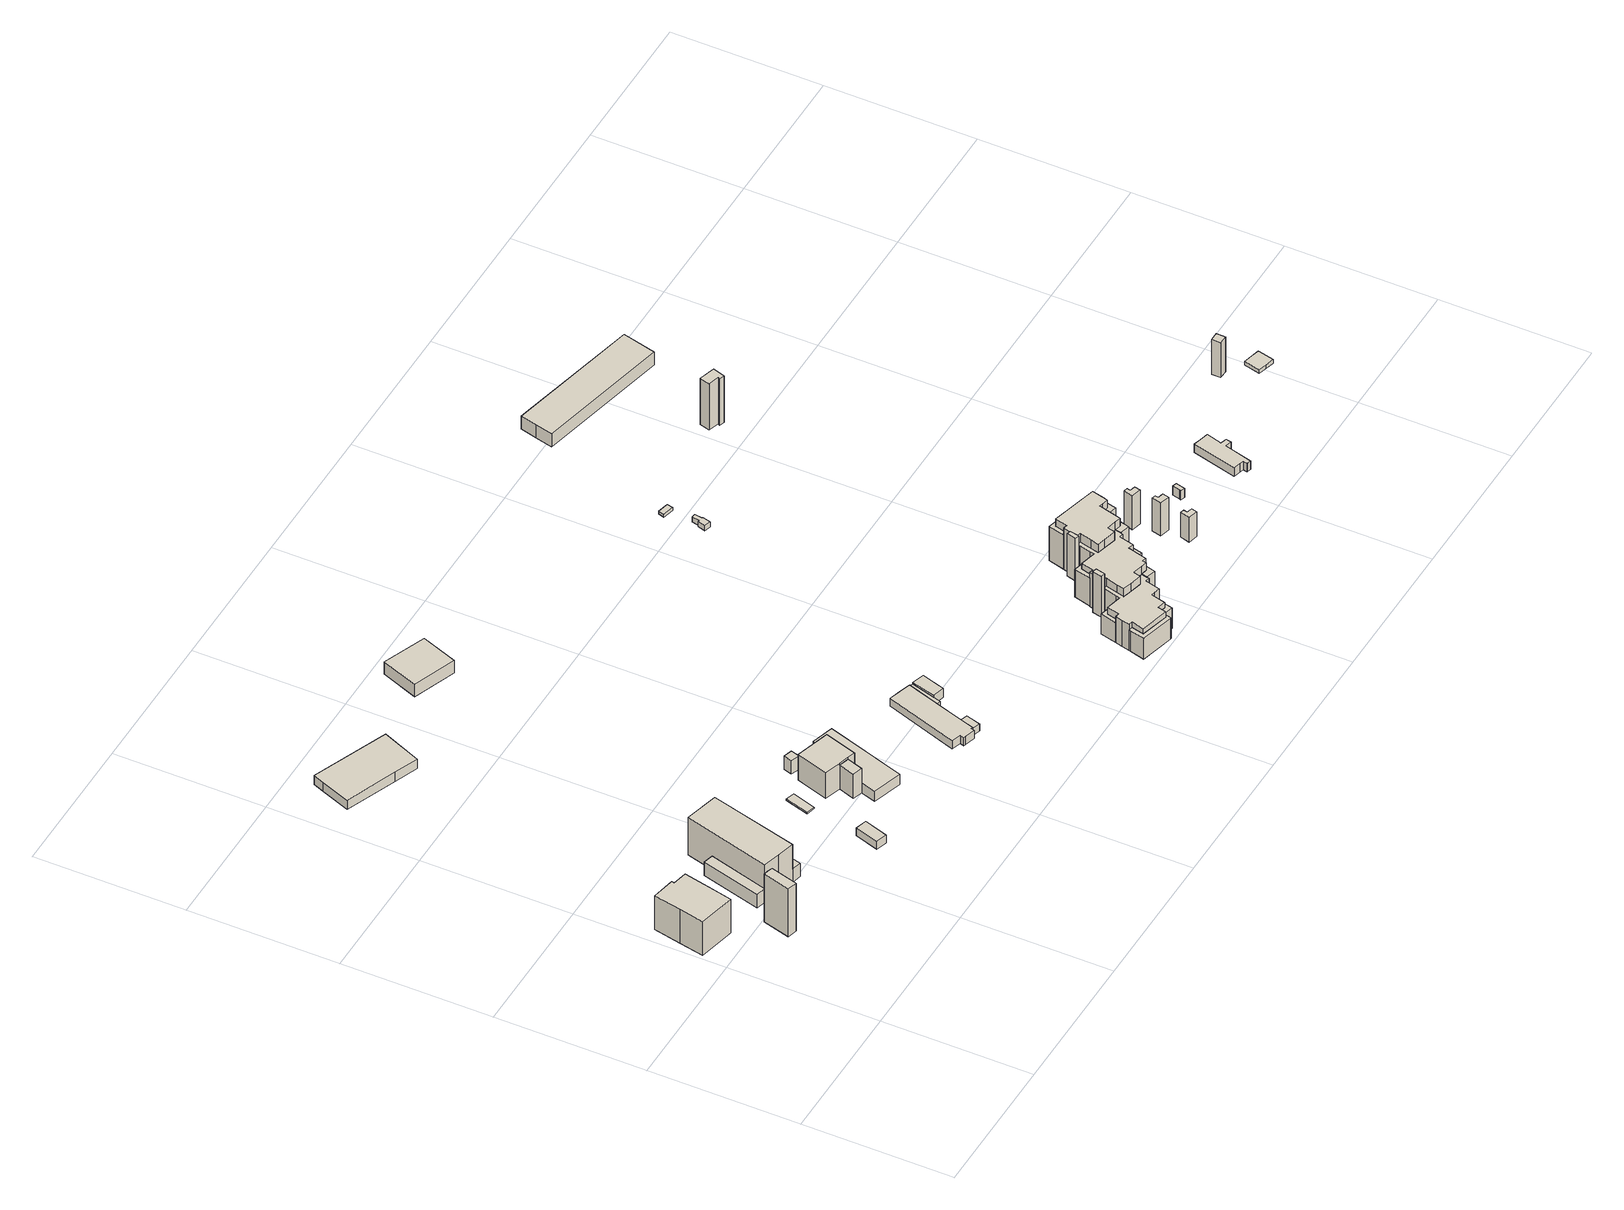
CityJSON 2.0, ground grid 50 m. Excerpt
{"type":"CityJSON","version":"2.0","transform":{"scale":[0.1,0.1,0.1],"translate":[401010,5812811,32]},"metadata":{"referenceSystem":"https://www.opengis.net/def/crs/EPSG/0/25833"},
"CityObjects":{
"building1":{"type":"Building","attributes":{"Gemeindeschluessel":"11000009","BezugspunktDach":"2200","function":"31001_1010","measuredHeight":15.77,"storeysAboveGround":3},"address":[{"country":"Germany","locality":"Berlin","thoroughfareNumber":"190","thoroughfareName":"An der Wuhlheide"}],"geometry":[{"type":"Solid","lod":"1","boundaries":[[[[0,1,2,3,4,5,6,7]],[[8,9,10,11,12,13,14,15]],[[8,15,7,6]],[[9,8,6,5]],[[10,9,5,4]],[[11,10,4,3]],[[12,11,3,2]],[[13,12,2,1]],[[14,13,1,0]],[[15,14,0,7]]]]}]},
"building2":{"type":"Building","attributes":{"Gemeindeschluessel":"11000009","BezugspunktDach":"2200","function":"31001_2000","measuredHeight":19.44,"storeysAboveGround":1},"address":[{"country":"Germany","locality":"Berlin","thoroughfareNumber":"192 (2)","thoroughfareName":"An der Wuhlheide"}],"geometry":[{"type":"Solid","lod":"1","boundaries":[[[[16,17,18,19,20]],[[21,22,23,24,25]],[[21,25,20,19]],[[22,21,19,18]],[[23,22,18,17]],[[24,23,17,16]],[[25,24,16,20]]]]}]},
"building3":{"type":"Building","attributes":{"Gemeindeschluessel":"11000009","BezugspunktDach":"2200","function":"31001_1010","measuredHeight":5.45,"storeysAboveGround":2},"address":[{"country":"Germany","locality":"Berlin","thoroughfareNumber":"192 (1)","thoroughfareName":"An der Wuhlheide"}],"geometry":[{"type":"Solid","lod":"1","boundaries":[[[[26,27,28,29]],[[30,31,32,33]],[[30,33,29,28]],[[31,30,28,27]],[[32,31,27,26]],[[33,32,26,29]]]]}]},
"building4":{"type":"Building","attributes":{"Gemeindeschluessel":"11000009","function":"31001_1010"},"address":[{"country":"Germany","locality":"Berlin","thoroughfareNumber":"192","thoroughfareName":"An der Wuhlheide"}],"children":["building4-1","building4-2"]},
"building4-1":{"type":"BuildingPart","attributes":{"BezugspunktDach":"2200","measuredHeight":16.59,"storeysAboveGround":2},"parents":["building4"],"geometry":[{"type":"MultiSurface","lod":"1","boundaries":[[[34,35,36,37,38]],[[39,40,41,42,43]],[[39,43,38,37]],[[40,39,37,36]],[[44,45,46,40,36,35]],[[42,41,35,34]],[[43,42,34,38]],[[41,46,45,44]]]}]},
"building4-2":{"type":"BuildingPart","attributes":{"BezugspunktDach":"2200","measuredHeight":5.55,"storeysAboveGround":2},"parents":["building4"],"geometry":[{"type":"MultiSurface","lod":"1","boundaries":[[[47,48,49,45,44]],[[50,51,52,53,54]],[[50,54,41,46]],[[51,50,45,49]],[[52,51,49,48]],[[53,52,48,47]],[[54,53,47,44]],[[46,41,55,44,45]]]}]},
"building5":{"type":"Building","attributes":{"Gemeindeschluessel":"11000009","BezugspunktDach":"2200","function":"31001_2420","measuredHeight":3.58,"storeysAboveGround":1},"address":[{"country":"Germany","locality":"Berlin","thoroughfareNumber":"189","thoroughfareName":"An der Wuhlheide"}],"geometry":[{"type":"Solid","lod":"1","boundaries":[[[[56,57,58,59,60,61]],[[62,63,64,65,66,67]],[[62,67,61,60]],[[63,62,60,59]],[[64,63,59,58]],[[65,64,58,57]],[[66,65,57,56]],[[67,66,56,61]]]]}]},
"building6":{"type":"Building","attributes":{"Gemeindeschluessel":"11000009","BezugspunktDach":"2200","function":"31001_2000","measuredHeight":3.03,"storeysAboveGround":1},"address":[{"country":"Germany","locality":"Berlin","thoroughfareNumber":"196 (3)","thoroughfareName":"An der Wuhlheide"}],"geometry":[{"type":"Solid","lod":"1","boundaries":[[[[68,69,70,71]],[[72,73,74,75]],[[72,75,71,70]],[[73,72,70,69]],[[74,73,69,68]],[[75,74,68,71]]]]}]},
"building7":{"type":"Building","attributes":{"Gemeindeschluessel":"11000009","BezugspunktDach":"2200","function":"31001_2000","measuredHeight":0.46,"storeysAboveGround":1},"address":[{"country":"Germany","locality":"Berlin","thoroughfareNumber":"192 (3)","thoroughfareName":"An der Wuhlheide"}],"geometry":[{"type":"Solid","lod":"1","boundaries":[[[[76,77,78,79]],[[80,81,82,83]],[[80,83,79,78]],[[81,80,78,77]],[[82,81,77,76]],[[83,82,76,79]]]]}]},
"building8":{"type":"Building","attributes":{"Gemeindeschluessel":"11000009","function":"31001_3065"},"address":[{"country":"Germany","locality":"Berlin","thoroughfareNumber":"196","thoroughfareName":"An der Wuhlheide"}],"children":["building8-1","building8-2"]},
"building8-1":{"type":"BuildingPart","attributes":{"BezugspunktDach":"2200","measuredHeight":10.61,"storeysAboveGround":2},"parents":["building8"],"geometry":[{"type":"MultiSurface","lod":"1","boundaries":[[[84,85,86,87,88,89,90]],[[91,92,93,94,95,96,97]],[[91,97,90,89]],[[92,91,89,88]],[[93,92,88,87]],[[94,93,87,86]],[[95,94,86,85]],[[98,99,85,84]],[[96,98,84]],[[97,96,84,90]],[[96,95,99,98]]]}]},
"building8-2":{"type":"BuildingPart","attributes":{"BezugspunktDach":"2200","measuredHeight":9.44,"storeysAboveGround":2},"parents":["building8"],"geometry":[{"type":"MultiSurface","lod":"1","boundaries":[[[100,99,98,101]],[[96,95,102,103]],[[96,103,101,98]],[[102,95,99,100]],[[103,102,100,101]],[[104,95,96,98,99]]]}]},
"building9":{"type":"Building","attributes":{"Gemeindeschluessel":"11000009","BezugspunktDach":"2200","function":"31001_2000","measuredHeight":5.07,"storeysAboveGround":1},"address":[{"country":"Germany","locality":"Berlin","thoroughfareNumber":"196 (2)","thoroughfareName":"An der Wuhlheide"}],"geometry":[{"type":"Solid","lod":"1","boundaries":[[[[105,106,107,108]],[[109,110,111,112]],[[109,112,108,107]],[[110,109,107,106]],[[111,110,106,105]],[[112,111,105,108]]]]}]},
"building10":{"type":"Building","attributes":{"Gemeindeschluessel":"11000009","BezugspunktDach":"2200","function":"31001_3065","measuredHeight":3.93,"storeysAboveGround":1},"address":[{"country":"Germany","locality":"Berlin","thoroughfareNumber":"196 (1)","thoroughfareName":"An der Wuhlheide"}],"geometry":[{"type":"Solid","lod":"1","boundaries":[[[[113,114,115,116,117,118,119,120]],[[121,122,123,124,125,126,127,128]],[[121,128,120,119]],[[122,121,119,118]],[[123,122,118,117]],[[124,123,117,116]],[[125,124,116,115]],[[126,125,115,114]],[[127,126,114,113]],[[128,127,113,120]]]]}]},
"building11":{"type":"Building","attributes":{"Gemeindeschluessel":"11000009","BezugspunktDach":"2200","function":"31001_2000","measuredHeight":4.84,"storeysAboveGround":1},"address":[{"country":"Germany","locality":"Berlin","thoroughfareNumber":"191","thoroughfareName":"An der Wuhlheide"}],"geometry":[{"type":"Solid","lod":"1","boundaries":[[[[129,130,131,132]],[[133,134,135,136]],[[133,136,132,131]],[[134,133,131,130]],[[135,134,130,129]],[[136,135,129,132]]]]}]},
"building12":{"type":"Building","attributes":{"Gemeindeschluessel":"11000009","function":"31001_1010"},"address":[{"country":"Germany","locality":"Berlin","thoroughfareNumber":"200","thoroughfareName":"An der Wuhlheide"}],"children":["building12-1","building12-2","building12-3","building12-4"]},
"building12-1":{"type":"BuildingPart","attributes":{"BezugspunktDach":"2200","measuredHeight":3.54,"storeysAboveGround":1},"parents":["building12"],"geometry":[{"type":"MultiSurface","lod":"1","boundaries":[[[137,138,139,140,141,142,143,144,145,146,147,148]],[[149,150,151,152,153,154,155,156,157,158,159,160]],[[149,160,148,147]],[[150,149,147,146]],[[151,150,146,145]],[[161,162,145,144]],[[153,152,144,143]],[[154,163,164,143,142]],[[155,154,142,141]],[[156,155,141,140]],[[157,156,140,139]],[[158,157,139,138]],[[159,158,138,137]],[[160,159,137,148]],[[152,151,162,161]],[[153,164,163,154]]]}]},
"building12-2":{"type":"BuildingPart","attributes":{"BezugspunktDach":"2200","measuredHeight":2.77,"storeysAboveGround":1},"parents":["building12"],"geometry":[{"type":"MultiSurface","lod":"1","boundaries":[[[165,166,167,162,161]],[[151,168,169,170,152]],[[168,151,162,167]],[[152,170,165,161]],[[151,152,161,162]],[[168,171,167,166,169]]]}]},
"building12-3":{"type":"BuildingPart","attributes":{"BezugspunktDach":"2200","measuredHeight":3.4,"storeysAboveGround":1},"parents":["building12"],"geometry":[{"type":"MultiSurface","lod":"1","boundaries":[[[172,173,174,175]],[[168,176,177,169]],[[167,166,169,175,174]],[[176,168,174,173]],[[177,176,173,172]],[[169,177,172,175]],[[168,169,166,167]]]}]},
"building12-4":{"type":"BuildingPart","attributes":{"BezugspunktDach":"2200","measuredHeight":3.06,"storeysAboveGround":1},"parents":["building12"],"geometry":[{"type":"Solid","lod":"1","boundaries":[[[[178,179,164,163]],[[153,180,181,154]],[[180,153,164,179]],[[181,180,179,178]],[[154,181,178,163]],[[153,154,163,164]]]]}]},
"building13":{"type":"Building","attributes":{"Gemeindeschluessel":"11000009","BezugspunktDach":"2200","function":"51009_1610","measuredHeight":15.93,"storeysAboveGround":0},"address":[{"country":"Germany","locality":"Berlin"}],"geometry":[{"type":"Solid","lod":"1","boundaries":[[[[182,183,184,185,186]],[[187,188,189,190,191]],[[187,191,186,185]],[[188,187,185,184]],[[189,188,184,183]],[[190,189,183,182]],[[191,190,182,186]]]]}]},
"building14":{"type":"Building","attributes":{"Gemeindeschluessel":"11000009","BezugspunktDach":"2200","function":"51009_1610","measuredHeight":10.27,"storeysAboveGround":0},"address":[{"country":"Germany","locality":"Berlin"}],"geometry":[{"type":"Solid","lod":"1","boundaries":[[[[192,193,194,195,196,197]],[[198,199,200,201,202,203]],[[198,203,197,196]],[[199,198,196,195]],[[200,199,195,194]],[[201,200,194,193]],[[202,201,193,192]],[[203,202,192,197]]]]}]},
"building15":{"type":"Building","attributes":{"Gemeindeschluessel":"11000009","function":"31001_1010"},"address":[{"country":"Germany","locality":"Berlin","thoroughfareNumber":"204, 204A, 204B","thoroughfareName":"An der Wuhlheide"}],"children":["building15-1","building15-2","building15-3","building15-4","building15-5","building15-6","building15-7","building15-8","building15-9","building15-10"]},
"building15-1":{"type":"BuildingPart","attributes":{"BezugspunktDach":"2200","measuredHeight":16.26,"storeysAboveGround":5},"parents":["building15"],"geometry":[{"type":"MultiSurface","lod":"1","boundaries":[[[204,205,206,207,208,209,210,211,212,213,214,215,216,217,218,219,220,221,222]],[[223,224,225,226,227,228,229,230,231,232,233,234,235,236,237,238,239,240,241]],[[223,242,243,241,222,221]],[[224,244,242,221,220]],[[245,244,246,220,219]],[[226,225,219,218]],[[227,226,218,217]],[[247,248,217,216]],[[228,227,249,250]],[[251,247,216,215]],[[229,228,252,250,253]],[[230,229,215,214],[253,254,255,251]],[[231,230,254,256,257,255,214,213]],[[232,231,213,212]],[[233,232,212,211]],[[258,259,211,210]],[[234,233,260,261]],[[262,258,210,209]],[[235,234,261,263]],[[236,235,209,208]],[[237,236,208,207]],[[264,265,237,207,206]],[[239,266,264,206,205]],[[267,268,266,205,204]],[[241,243,268,204,222]],[[241,243,242,223]],[[223,269,242,244,224]],[[225,224,246,244,245]],[[250,249,248,247]],[[253,250,252,247,251]],[[255,254,253,251]],[[255,257,256,254]],[[261,260,259,258]],[[263,261,258,262]],[[238,237,265,264]],[[238,270,264,266,239]],[[240,239,266,268,267]],[[240,268,243,241]]]}]},
"building15-2":{"type":"BuildingPart","attributes":{"BezugspunktDach":"2200","measuredHeight":10.13,"storeysAboveGround":5},"parents":["building15"],"geometry":[{"type":"MultiSurface","lod":"1","boundaries":[[[271,272,273,274]],[[275,276,277,278]],[[277,276,272,271]],[[278,277,271,274]],[[275,278,274,273]],[[276,275,279,273,272]]]}]},
"building15-3":{"type":"BuildingPart","attributes":{"BezugspunktDach":"2200","measuredHeight":3,"storeysAboveGround":5},"parents":["building15"],"geometry":[{"type":"Solid","lod":"1","boundaries":[[[[280,281,282,283]],[[284,285,286,287]],[[286,285,281,280]],[[287,286,280,283]],[[287,283,282,284]],[[285,284,282,281]]]]}]},
"building15-4":{"type":"BuildingPart","attributes":{"BezugspunktDach":"2200","measuredHeight":10.86,"storeysAboveGround":5},"parents":["building15"],"geometry":[{"type":"Solid","lod":"1","boundaries":[[[[288,289,290,291,292,293,294]],[[295,296,297,298,299,300,301]],[[295,301,294,293]],[[296,295,293,292]],[[297,296,292,291]],[[297,291,290,298]],[[299,298,290,289]],[[300,299,289,288]],[[300,288,294,301]]]]}]},
"building15-5":{"type":"BuildingPart","attributes":{"BezugspunktDach":"2200","measuredHeight":13.26,"storeysAboveGround":5},"parents":["building15"],"geometry":[{"type":"MultiSurface","lod":"1","boundaries":[[[302,303,304,305,306,307,308,309,310,311,312,313,314,315,265,264,266,268,243,242,244,245,316,317,318,319,320,321,322,323,324,325,326,327,328]],[[329,330,331,332,333,334,335,336,337,338,339,340,341,342,343,344,345,346,347,348,349,350,351,352,353,354,355,201,200,199,198,356,357,358,359]],[[329,360,361,328,327]],[[362,360,327,326]],[[363,362,326,325]],[[332,331,325,324]],[[333,332,324,323]],[[288,294,323,322]],[[334,333,301,300]],[[299,289,288,300,299,335,334,322,321]],[[290,289,321,320]],[[336,335,289,299,298,364]],[[291,290,320,319]],[[337,336,298,297]],[[338,337,319,318]],[[339,338,318,317]],[[340,339,317,316]],[[341,340,316,245]],[[342,341,225,224,244]],[[343,342,244,224,223]],[[344,343,242,223,241]],[[346,345,268,240,239,365]],[[347,346,239,238]],[[348,347,264,238,237]],[[349,348,265,315]],[[350,349,315,314]],[[273,272,314,313]],[[351,350,276,275]],[[274,273,313,312]],[[352,351,275,278]],[[353,352,312,311]],[[354,353,311,310]],[[355,354,310,309]],[[201,355,309,308]],[[200,201,308,307]],[[199,200,307,306]],[[198,199,306,305]],[[356,198,305,304],[356,366,367,198]],[[368,366,304,303]],[[369,370,368,303,302]],[[359,361,370,358,302,328]],[[361,360,329,359]],[[371,330,329,360,362]],[[372,331,373,330,362,363]],[[300,301,294,288]],[[300,288,289,299]],[[364,298,299,289,290]],[[297,298,290,291]],[[245,244,224,225]],[[223,224,244,242]],[[241,223,242,243]],[[345,344,243,268]],[[365,239,240,268,266]],[[238,239,374,266,264]],[[237,238,264,265]],[[275,276,272,273]],[[278,275,273,274]],[[366,356,198,367]],[[357,356,366,368]],[[358,357,368,370,369]],[[358,370,361,359]]]}]},
"building15-6":{"type":"BuildingPart","attributes":{"BezugspunktDach":"2200","measuredHeight":13.29,"storeysAboveGround":5},"parents":["building15"],"geometry":[{"type":"MultiSurface","lod":"1","boundaries":[[[247,251,255,257,375,376,377,248]],[[378,379,380,256,254,253,250,249]],[[378,249,248,377]],[[379,378,377,376]],[[380,379,376,375]],[[256,380,375,257]],[[254,256,257,255]],[[381,253,254,382,255,251]],[[253,383,251,247,250]],[[384,249,250,385,247,248]]]}]},
"building15-7":{"type":"BuildingPart","attributes":{"BezugspunktDach":"2200","measuredHeight":7.99,"storeysAboveGround":5},"parents":["building15"],"geometry":[{"type":"MultiSurface","lod":"1","boundaries":[[[386,387,388,389,390,391,392,393,394,395,396,397,398,399,400]],[[401,402,403,404,405,406,407,408,409,410,411,412,413,414,415]],[[401,415,400,399]],[[402,401,399,398]],[[410,409,391,390]],[[411,410,390,389]],[[412,411,389,388]],[[413,412,388,387]],[[414,413,387,386]],[[415,414,386,400]],[[403,402,398,397]],[[403,397,396,404]],[[404,416,396,395,405]],[[405,395,394,406]],[[407,406,417,394,393,418]],[[408,407,393,392]],[[409,408,392,391]]]}]},
"building15-8":{"type":"BuildingPart","attributes":{"BezugspunktDach":"2200","measuredHeight":10.18,"storeysAboveGround":5},"parents":["building15"],"geometry":[{"type":"MultiSurface","lod":"1","boundaries":[[[419,420,421,422,423,424,425,426,427,428,429,430,367,366,368,370,361,360,362,363,431,432,433,434,435,436,437,438]],[[439,440,441,442,443,444,445,331,330,329,359,358,357,356,198,203,446,447,448,449,450,451,452,453,454,455,456,457]],[[439,457,438,437]],[[440,439,437,436]],[[458,459,460,461,436,435]],[[462,459,435,434]],[[463,462,442,443,442,434,433]],[[444,443,444,464,463,433,432]],[[445,444,432,431]],[[331,445,431,363]],[[203,198,367,430]],[[446,203,430,429]],[[465,282,281,285,284,447,446,429,428]],[[448,447,428,427],[284,287,283,282]],[[449,448,427,426]],[[450,449,426,425]],[[466,392,391,409,408,451,450,425,424]],[[452,451,424,423],[408,407,393,392]],[[394,393,423,422]],[[453,452,407,406]],[[454,453,406,405,395,394,422,421]],[[396,395,421,420]],[[455,454,405,404]],[[456,455,396,420,419],[404,403,397,396]],[[457,456,419,438],[403,402,398,397]],[[441,440,461,460,459,458]],[[442,441,459,462]],[[443,442,462,463]],[[463,464,444,443]],[[330,331,363,362]],[[330,362,360,329,467]],[[359,329,360,361]],[[358,359,361,370]],[[357,358,370,368]],[[357,368,366,356]],[[198,356,366,367]],[[284,285,281,282,465]],[[283,287,284,282]],[[408,409,391,392,466]],[[393,407,408,392]],[[406,407,393,394]],[[394,395,405,406]],[[404,405,395,396]],[[397,403,404,396]],[[398,402,403,397]]]}]},
"building15-9":{"type":"BuildingPart","attributes":{"BezugspunktDach":"2200","measuredHeight":7.67,"storeysAboveGround":5},"parents":["building15"],"geometry":[{"type":"MultiSurface","lod":"1","boundaries":[[[459,462,463,464,468,460]],[[469,444,443,442,441,440]],[[469,440,460,468]],[[444,469,468,464]],[[443,444,464,463]],[[442,443,463,462]],[[442,470,462,459,441]],[[440,441,459,460]]]}]},
"building15-10":{"type":"BuildingPart","attributes":{"BezugspunktDach":"2200","measuredHeight":13.1,"storeysAboveGround":5},"parents":["building15"],"geometry":[{"type":"MultiSurface","lod":"1","boundaries":[[[471,472,259,258,262]],[[261,260,473,474,263]],[[473,260,259,472]],[[474,473,472,471]],[[263,474,471,262]],[[261,263,262,258]],[[260,261,258,259,475]]]}]},
"building16":{"type":"Building","attributes":{"Gemeindeschluessel":"11000009","BezugspunktDach":"2200","function":"51009_1610","measuredHeight":16.43,"storeysAboveGround":0},"address":[{"country":"Germany","locality":"Berlin"}],"geometry":[{"type":"Solid","lod":"1","boundaries":[[[[476,477,478,479,480]],[[481,482,483,484,485]],[[481,485,480,479]],[[482,481,479,478]],[[483,482,478,477]],[[484,483,477,476]],[[485,484,476,480]]]]}]},
"building17":{"type":"Building","attributes":{"Gemeindeschluessel":"11000009","BezugspunktDach":"2200","function":"51009_1610","measuredHeight":1.94,"storeysAboveGround":0},"address":[{"country":"Germany","locality":"Berlin"}],"geometry":[{"type":"Solid","lod":"1","boundaries":[[[[486,487,488,489,490,491,492,493]],[[494,495,496,497,498,499,500,501]],[[494,501,493,492]],[[495,494,492,491]],[[496,495,491,490]],[[497,496,490,489]],[[498,497,489,488]],[[499,498,488,487]],[[500,499,487,486]],[[501,500,486,493]]]]}]},
"building18":{"type":"Building","attributes":{"Gemeindeschluessel":"11000009","BezugspunktDach":"2200","function":"51009_1610","measuredHeight":10.05,"storeysAboveGround":0},"address":[{"country":"Germany","locality":"Berlin"}],"geometry":[{"type":"Solid","lod":"1","boundaries":[[[[502,271,274,503,504,505]],[[506,507,508,509,510,511]],[[506,511,505,504]],[[507,506,504,503]],[[508,507,503,274]],[[509,508,274,271]],[[510,509,271,502]],[[511,510,502,505]]]]}]},
"building19":{"type":"Building","attributes":{"Gemeindeschluessel":"11000009","BezugspunktDach":"2200","function":"51009_1610","measuredHeight":1.12,"storeysAboveGround":0},"address":[{"country":"Germany","locality":"Berlin"}],"geometry":[{"type":"Solid","lod":"1","boundaries":[[[[512,513,514,515]],[[516,517,518,519]],[[516,519,515,514]],[[517,516,514,513]],[[518,517,513,512]],[[519,518,512,515]]]]}]},
"building20":{"type":"Building","attributes":{"Gemeindeschluessel":"11000009","BezugspunktDach":"2200","function":"51009_1610","measuredHeight":13.22,"storeysAboveGround":0},"address":[{"country":"Germany","locality":"Berlin"}],"geometry":[{"type":"Solid","lod":"1","boundaries":[[[[520,471,262,521,522,523]],[[524,525,526,527,528,529]],[[524,529,523,522]],[[525,524,522,521]],[[526,525,521,262]],[[527,526,262,471]],[[528,527,471,520]],[[529,528,520,523]]]]}]},
"building21":{"type":"Building","attributes":{"Gemeindeschluessel":"11000009","BezugspunktDach":"2200","function":"51009_1610","measuredHeight":13.23,"storeysAboveGround":0},"address":[{"country":"Germany","locality":"Berlin"}],"geometry":[{"type":"Solid","lod":"1","boundaries":[[[[530,375,257,531,532,533]],[[260,534,535,536,537,473]],[[260,473,533,532]],[[534,260,532,531]],[[535,534,531,257]],[[536,535,257,375]],[[537,536,375,530]],[[473,537,530,533]]]]}]},
"building22":{"type":"Building","attributes":{"Gemeindeschluessel":"11000009","BezugspunktDach":"2200","function":"51009_1610","measuredHeight":9.63,"storeysAboveGround":0},"address":[{"country":"Germany","locality":"Berlin"}],"geometry":[{"type":"Solid","lod":"1","boundaries":[[[[538,539,540,541,542,543]],[[544,545,546,547,548,549]],[[544,549,543,542]],[[545,544,542,541]],[[546,545,541,540]],[[547,546,540,539]],[[548,547,539,538]],[[549,548,538,543]]]]}]},
"building23":{"type":"Building","attributes":{"Gemeindeschluessel":"11000009","BezugspunktDach":"2200","function":"51009_1610","measuredHeight":12.75,"storeysAboveGround":0},"address":[{"country":"Germany","locality":"Berlin"}],"geometry":[{"type":"Solid","lod":"1","boundaries":[[[[550,551,552,553,554,555]],[[556,557,558,559,560,561]],[[556,561,555,554]],[[557,556,554,553]],[[558,557,553,552]],[[559,558,552,551]],[[560,559,551,550]],[[561,560,550,555]]]]}]},
"building24":{"type":"Building","attributes":{"Gemeindeschluessel":"11000009","BezugspunktDach":"2200","function":"51009_1610","measuredHeight":13.1,"storeysAboveGround":0},"address":[{"country":"Germany","locality":"Berlin"}],"geometry":[{"type":"Solid","lod":"1","boundaries":[[[[562,563,564,565,566,567]],[[568,569,570,571,572,573]],[[568,573,567,566]],[[569,568,566,565]],[[570,569,565,564]],[[571,570,564,563]],[[572,571,563,562]],[[573,572,562,567]]]]}]},
"building25":{"type":"Building","attributes":{"Gemeindeschluessel":"11000009","BezugspunktDach":"2200","function":"51009_1610","measuredHeight":3.52,"storeysAboveGround":0},"address":[{"country":"Germany","locality":"Berlin"}],"geometry":[{"type":"Solid","lod":"1","boundaries":[[[[574,575,576,577,578]],[[579,580,581,582,583]],[[579,583,578,577]],[[580,579,577,576]],[[581,580,576,575]],[[582,581,575,574]],[[583,582,574,578]]]]}]},
"building26":{"type":"Building","attributes":{"Gemeindeschluessel":"11000009","BezugspunktDach":"2200","function":"31001_2000","measuredHeight":17.95,"storeysAboveGround":1},"address":[{"country":"Germany","locality":"Berlin","thoroughfareNumber":"193 (1)","thoroughfareName":"An der Wuhlheide"}],"geometry":[{"type":"Solid","lod":"1","boundaries":[[[[584,585,586,587,588,589]],[[590,591,592,593,594,595]],[[590,595,589,588]],[[591,590,588,587]],[[592,591,587,586]],[[593,592,586,585]],[[594,593,585,584]],[[595,594,584,589]]]]}]},
"building27":{"type":"Building","attributes":{"name":"Jugendverkehrsschule","Gemeindeschluessel":"11000009","BezugspunktDach":"2200","function":"31001_3020","measuredHeight":5.69,"storeysAboveGround":1},"address":[{"country":"Germany","locality":"Berlin","thoroughfareNumber":"193","thoroughfareName":"An der Wuhlheide"}],"geometry":[{"type":"Solid","lod":"1","boundaries":[[[[596,597,598,599,600]],[[601,602,603,604,605]],[[601,605,600,599]],[[602,601,599,598]],[[603,602,598,597]],[[604,603,597,596]],[[605,604,596,600]]]]}]},
"building28":{"type":"Building","attributes":{"Gemeindeschluessel":"11000009","BezugspunktDach":"2200","function":"31001_1010","measuredHeight":4.04,"storeysAboveGround":1},"address":[{"country":"Germany","locality":"Berlin","thoroughfareNumber":"208","thoroughfareName":"An der Wuhlheide"}],"geometry":[{"type":"Solid","lod":"1","boundaries":[[[[606,607,608,609,610,611,612,613,614,615,616,617,618]],[[619,620,621,622,623,624,625,626,627,628,629,630,631]],[[619,631,618,617]],[[620,619,617,616]],[[621,620,616,615]],[[622,621,615,614]],[[623,622,614,613]],[[624,623,613,612]],[[625,624,612,611]],[[626,625,611,610]],[[627,626,610,609]],[[628,627,609,608]],[[629,628,608,607]],[[630,629,607,606]],[[631,630,606,618]]]]}]},
"building29":{"type":"Building","attributes":{"Gemeindeschluessel":"11000009","BezugspunktDach":"2200","function":"31001_2000","measuredHeight":13.47,"storeysAboveGround":1},"address":[{"country":"Germany","locality":"Berlin","thoroughfareNumber":"210 (12)","thoroughfareName":"An der Wuhlheide"}],"geometry":[{"type":"Solid","lod":"1","boundaries":[[[[632,633,634,635]],[[636,637,638,639]],[[636,639,635,634]],[[637,636,634,633]],[[638,637,633,632]],[[639,638,632,635]]]]}]},
"building30":{"type":"Building","attributes":{"Gemeindeschluessel":"11000009","BezugspunktDach":"2200","function":"31001_1010","measuredHeight":2.67,"storeysAboveGround":1},"address":[{"country":"Germany","locality":"Berlin","thoroughfareNumber":"210 (11)","thoroughfareName":"An der Wuhlheide"}],"geometry":[{"type":"Solid","lod":"1","boundaries":[[[[640,641,642,643,644,645]],[[646,647,648,649,650,651]],[[646,651,645,644]],[[647,646,644,643]],[[648,647,643,642]],[[649,648,642,641]],[[650,649,641,640]],[[651,650,640,645]]]]}]}
},
"vertices":[
[133,556,146],[151,639,146],[169,723,146],[120,733,146],[123,742,146],[45,758,146],[26,665,146],[9,582,146],[26,665,15],[45,758,15],[123,742,15],[120,733,15],[169,723,15],[151,639,15],[133,556,15],[9,582,15],
[233,395,195],[258,486,195],[242,491,195],[226,495,195],[201,403,195],[226,495,9],[242,491,9],[258,486,9],[233,395,9],[201,403,9],
[293,528,70],[348,727,70],[316,736,70],[262,536,70],[316,736,16],[348,727,16],[293,528,16],[262,536,16],
[350,512,163],[408,497,163],[485,790,163],[373,819,163],[293,528,163],[373,819,17],[485,790,17],[408,497,17],[350,512,17],[293,528,17],[408,497,68],[436,605,68],[436,605,17],
[440,488,68],[468,596,68],[452,601,68],[436,605,16],[452,601,16],[468,596,16],[440,488,16],[408,497,16],[408,497,64],
[250,1708,68],[328,1677,68],[382,1808,68],[130,1909,68],[115,1872,68],[78,1776,68],[115,1872,32],[130,1909,32],[382,1808,32],[328,1677,32],[250,1708,32],[78,1776,32],
[685,336,44],[711,416,44],[673,427,44],[648,347,44],[673,427,14],[711,416,14],[685,336,14],[648,347,14],
[711,583,29],[735,663,29],[705,672,29],[681,591,29],[705,672,24],[735,663,24],[711,583,24],[681,591,24],
[823,559,120],[856,549,120],[856,550,120],[882,541,120],[916,649,120],[802,683,120],[768,576,120],[802,683,20],[916,649,20],[882,541,20],[856,550,20],[856,549,20],[823,559,20],[768,576,20],[823,559,114],[856,549,114],
[838,495,114],[805,505,114],[838,495,20],[805,505,20],[856,549,62],
[839,699,77],[848,729,77],[819,738,77],[810,709,77],[819,738,26],[848,729,26],[839,699,26],[810,709,26],
[922,414,58],[1006,680,58],[933,702,58],[916,649,58],[882,541,58],[856,550,58],[838,495,58],[823,444,58],[838,495,19],[856,550,19],[882,541,19],[916,649,19],[933,702,19],[1006,680,19],[922,414,19],[823,444,19],
[739,1770,84],[784,1891,84],[641,1947,84],[595,1824,84],[641,1947,36],[784,1891,36],[739,1770,36],[595,1824,36],
[1150,336,59],[1145,322,59],[1153,320,59],[1188,310,59],[1191,321,59],[1197,320,59],[1212,368,59],[1241,460,59],[1275,566,59],[1237,578,59],[1199,590,59],[1118,346,59],[1199,590,28],[1237,578,28],[1275,566,28],[1241,460,28],[1212,368,28],[1197,320,28],[1191,321,28],[1188,310,28],[1153,320,28],[1145,322,28],[1150,336,28],[1118,346,28],[1241,460,55],[1275,566,55],[1197,320,55],[1212,368,55],
[1257,456,55],[1264,482,55],[1287,562,55],[1287,562,28],[1264,482,28],[1257,456,28],[1287,562,41],
[1304,471,62],[1328,549,62],[1287,562,62],[1264,482,62],[1328,549,28],[1304,471,28],
[1223,311,55],[1238,360,55],[1238,360,28],[1223,311,28],
[1834,221,187],[1836,227,187],[1842,252,187],[1828,256,187],[1820,225,187],[1828,256,28],[1842,252,28],[1836,227,28],[1834,221,28],[1820,225,28],
[1968,127,129],[1976,160,129],[1963,163,129],[1960,150,129],[1940,155,129],[1935,135,129],[1940,155,26],[1960,150,26],[1963,163,26],[1976,160,26],[1968,127,26],[1935,135,26],
[1963,288,190],[2005,277,190],[2012,303,190],[2045,295,190],[2064,290,190],[2067,301,190],[2084,366,190],[2097,363,190],[2116,358,190],[2120,371,190],[2131,414,190],[1977,454,190],[1966,412,190],[1953,415,190],[1946,390,190],[1940,365,190],[1953,362,190],[1943,321,190],[1936,295,190],[1943,321,28],[1953,362,28],[1940,365,28],[1946,390,28],[1953,415,28],[1966,412,28],[1977,454,28],[2131,414,28],[2120,371,28],[2116,358,28],[2097,363,28],[2084,366,28],[2067,301,28],[2064,290,28],[2045,295,28],[2012,303,28],[2005,277,28],[1963,288,28],[1936,295,28],[1943,321,158],[1936,295,158],[1953,362,158],[1940,365,158],[1953,362,103],[1966,412,162],[1953,415,162],[1953,415,29],[1966,412,29],[1977,454,162],[1966,412,99],[1977,454,29],[2131,414,29],[2131,414,162],[2120,371,29],[2120,371,162],[2084,366,161],[2097,363,161],[2097,363,30],[2084,366,30],[2067,301,161],[2067,301,30],[2012,303,158],[2045,295,158],[2005,277,158],[1963,288,80],[1963,288,158],[1943,321,101],[2012,303,73],
[2028,229,129],[2038,267,129],[2025,270,129],[2015,232,129],[2025,270,27],[2038,267,27],[2028,229,27],[2015,232,27],[2025,270,53],
[1924,90,57],[1934,128,57],[1920,132,57],[1911,94,57],[1920,132,27],[1934,128,27],[1924,90,27],[1911,94,27],
[1861,274,136],[1872,315,136],[1924,302,136],[1927,315,136],[1862,332,136],[1862,329,136],[1848,277,136],[1862,329,28],[1862,332,28],[1927,315,28],[1924,302,28],[1872,315,28],[1861,274,28],[1848,277,28],
[1862,149,158],[1901,139,158],[1907,164,158],[1940,155,158],[1960,150,158],[1963,163,158],[1976,160,158],[1988,205,158],[1993,225,158],[2012,220,158],[2015,232,158],[2025,270,158],[2038,267,158],[2040,274,158],[1938,359,158],[1937,356,158],[1937,353,158],[1927,315,158],[1924,302,158],[1872,315,158],[1861,274,158],[1848,277,158],[1842,252,158],[1836,227,158],[1849,223,158],[1838,181,158],[1832,157,158],[1838,181,26],[1849,223,26],[1836,227,26],[1842,252,26],[1848,277,26],[1861,274,26],[1872,315,26],[1924,302,26],[1927,315,26],[1937,353,26],[1937,356,26],[1938,359,26],[1940,365,26],[1953,362,26],[1943,321,26],[1936,295,26],[1963,288,26],[2005,277,26],[2012,303,26],[2045,295,26],[2040,274,26],[2038,267,26],[2025,270,26],[2015,232,26],[2012,220,26],[1993,225,26],[1988,205,26],[1907,164,26],[1901,139,26],[1862,149,26],[1832,157,26],[1838,181,128],[1832,157,128],[1849,223,128],[1836,227,128],[1924,302,82],[2005,277,109],[1907,164,128],[1940,155,128],[1901,139,128],[1862,149,112],[1862,149,128],[1849,223,94],[1836,227,102],[1837,226,26],[2005,277,141],
[2133,367,162],[2147,424,162],[1967,470,162],[1967,470,29],[2147,424,29],[2133,367,29],[1977,454,93],[2131,414,151],[1977,454,129],[1953,415,39],[1966,412,92],
[1830,4,107],[1833,4,107],[1839,29,107],[1872,21,107],[1883,66,107],[1888,86,107],[1875,89,107],[1862,40,107],[1835,47,107],[1828,19,107],[1734,43,107],[1744,85,107],[1731,88,107],[1730,82,107],[1717,33,107],[1730,82,27],[1731,88,27],[1744,85,27],[1734,43,27],[1828,19,27],[1835,47,27],[1862,40,27],[1875,89,27],[1888,86,27],[1883,66,27],[1872,21,27],[1839,29,27],[1833,4,27],[1830,4,27],[1717,33,27],[1734,43,96],[1835,47,81],[1862,40,60],
[1744,85,128],[1734,43,128],[1828,19,128],[1835,47,128],[1862,40,128],[1875,89,128],[1888,86,128],[1908,81,128],[1911,94,128],[1920,132,128],[1934,128,128],[1935,135,128],[1834,221,128],[1823,177,128],[1820,164,128],[1768,177,128],[1757,135,128],[1744,138,128],[1738,113,128],[1731,88,128],[1738,113,26],[1744,138,26],[1757,135,26],[1768,177,26],[1820,164,26],[1823,177,26],[1834,221,26],[1934,128,26],[1920,132,26],[1911,94,26],[1908,81,26],[1888,86,26],[1875,89,26],[1862,40,26],[1835,47,26],[1828,19,26],[1734,43,26],[1744,85,26],[1731,88,26],[1757,135,65],[1757,135,103],[1744,138,103],[1744,138,65],[1768,177,103],[1820,164,103],[1823,177,103],[1920,132,45],[1875,89,47],[1839,185,26],
[1758,193,103],[1758,193,26],[1768,177,71],
[2080,298,161],[2092,343,161],[2092,343,30],[2080,298,30],[2097,363,109],
[1938,359,193],[1940,365,193],[1946,390,193],[1932,394,193],[1924,363,193],[1932,394,29],[1946,390,29],[1940,365,29],[1938,359,29],[1924,363,29],
[1634,1401,59],[1641,1429,59],[1638,1429,59],[1643,1455,59],[1630,1457,59],[1624,1432,59],[1620,1433,59],[1613,1407,59],[1620,1433,39],[1624,1432,39],[1630,1457,39],[1643,1455,39],[1638,1429,39],[1641,1429,39],[1634,1401,39],[1613,1407,39],
[2020,196,129],[2012,220,129],[1993,225,129],[1988,205,129],[1993,225,28],[2012,220,28],[2015,232,28],[2028,229,28],[2020,196,28],[1988,205,28],
[1640,1526,58],[1644,1546,58],[1608,1554,58],[1602,1535,58],[1608,1554,47],[1644,1546,47],[1640,1526,47],[1602,1535,47],
[2072,265,161],[2064,290,161],[2045,295,161],[2040,274,161],[2045,295,29],[2064,290,29],[2067,301,29],[2080,298,29],[2072,265,29],[2040,274,29],
[2125,335,162],[2116,358,162],[2097,363,162],[2092,343,162],[2116,358,30],[2120,371,30],[2133,367,30],[2125,335,30],
[2252,137,128],[2257,157,128],[2238,162,128],[2241,175,128],[2228,178,128],[2220,145,128],[2228,178,32],[2241,175,32],[2238,162,32],[2257,157,32],[2252,137,32],[2220,145,32],
[2240,223,159],[2245,244,159],[2226,249,159],[2228,260,159],[2215,264,159],[2207,231,159],[2215,264,31],[2228,260,31],[2226,249,31],[2245,244,31],[2240,223,31],[2207,231,31],
[2227,309,161],[2232,329,161],[2213,334,161],[2216,346,161],[2203,349,161],[2194,317,161],[2203,349,30],[2216,346,30],[2213,334,30],[2232,329,30],[2227,309,30],[2194,317,30],
[2384,246,68],[2392,277,68],[2377,281,68],[2371,255,68],[2369,250,68],[2371,255,33],[2377,281,33],[2392,277,33],[2384,246,33],[2369,250,33],
[2047,1589,211],[2044,1582,211],[2061,1577,211],[2074,1618,211],[2021,1634,211],[2011,1600,211],[2021,1634,31],[2074,1618,31],[2061,1577,31],[2044,1582,31],[2047,1589,31],[2011,1600,31],
[2186,1869,82],[2214,1982,82],[1765,2083,82],[1750,2027,82],[1736,1970,82],[1750,2027,32],[1765,2083,32],[2214,1982,32],[2186,1869,32],[1736,1970,32],
[2559,155,63],[2571,151,63],[2567,137,63],[2570,136,63],[2581,133,63],[2607,227,63],[2628,221,63],[2632,239,63],[2611,245,63],[2626,297,63],[2599,304,63],[2572,311,63],[2533,162,63],[2572,311,30],[2599,304,30],[2626,297,30],[2611,245,30],[2632,239,30],[2628,221,30],[2607,227,30],[2581,133,30],[2570,136,30],[2567,137,30],[2571,151,30],[2559,155,30],[2533,162,30],
[2921,391,166],[2922,422,166],[2893,422,166],[2892,392,166],[2893,422,31],[2922,422,31],[2921,391,31],[2892,392,31],
[2989,294,44],[3018,286,44],[3031,341,44],[3002,349,44],[2973,356,44],[2960,301,44],[2973,356,30],[3002,349,30],[3031,341,30],[3018,286,30],[2989,294,30],[2960,301,30]
]}
